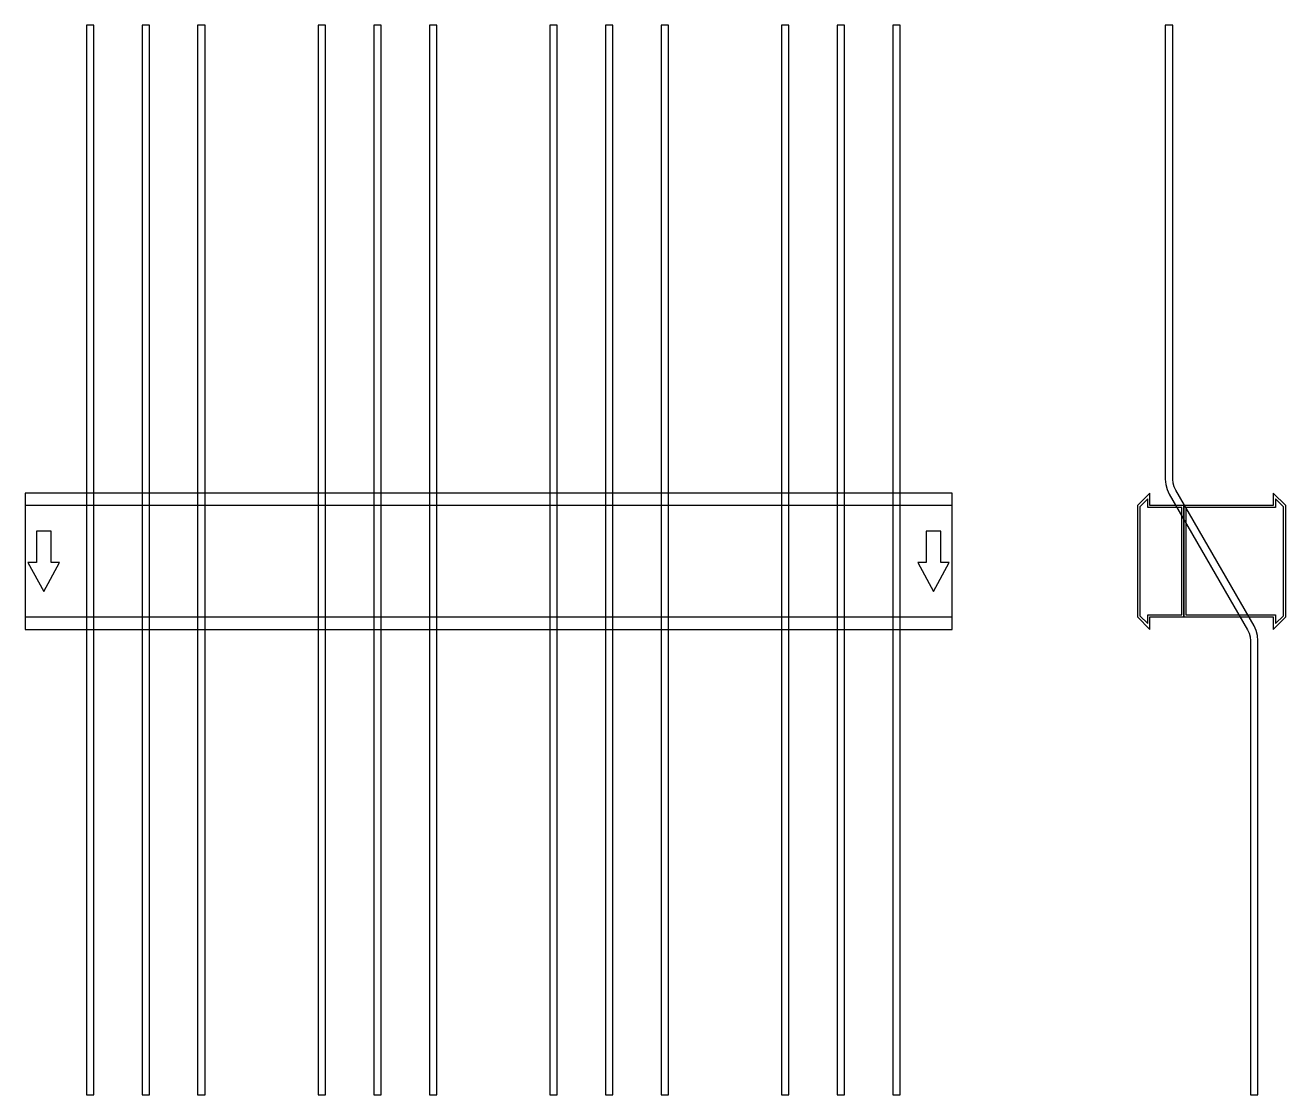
# Model space of a CAD drawing. Extents: x 0 to 1360, y -576 to 578.
import ezdxf

# ---------------------------------------------------------------- set-up
doc = ezdxf.new("R2010")
doc.units = 0
doc.layers.add('Halfen', color=7, linetype='CONTINUOUS')

msp = doc.modelspace()

# ---------------------------------------------------------------- linework, layer by layer
at = {"layer": 'Halfen', "color": 7}
for points in [[(74, -575.609), (74, 578.25), (66, 578.25), (66, -575.609)], [(134, -575.609), (134, 578.25), (126, 578.25), (126, -575.609)], [(194, -575.609), (194, 578.25), (186, 578.25), (186, -575.609)], [(324, -575.609), (324, 578.25), (316, 578.25), (316, -575.609)], [(384, -575.609), (384, 578.25), (376, 578.25), (376, -575.609)], [(444, -575.609), (444, 578.25), (436, 578.25), (436, -575.609)], [(574, -575.609), (574, 578.25), (566, 578.25), (566, -575.609)], [(634, -575.609), (634, 578.25), (626, 578.25), (626, -575.609)], [(694, -575.609), (694, 578.25), (686, 578.25), (686, -575.609)], [(824, -575.609), (824, 578.25), (816, 578.25), (816, -575.609)], [(884, -575.609), (884, 578.25), (876, 578.25), (876, -575.609)], [(944, -575.609), (944, 578.25), (936, 578.25), (936, -575.609)], [(1330, -575.609), (1330, -85.856), (1329.514, -80.3), (1328.07, -74.912), (1325.713, -69.856), (1241.215, 76.497), (1239.447, 80.289), (1238.365, 84.33), (1238, 88.497), (1238, 578.25), (1230, 578.25), (1230, 88.497), (1230.486, 82.941), (1231.93, 77.553), (1234.287, 72.497), (1318.785, -73.856), (1320.553, -77.648), (1321.635, -81.689), (1322, -85.856), (1322, -575.609)], [(0, -73.5), (1000, -73.5), (1000, 73.5), (0, 73.5)], [(1250, -60), (1250, 60), (1213.5, 60), (1213.5, 73.5), (1200, 60), (1200, -60), (1213.5, -73.5), (1213.5, -60)], [(1360, -60), (1360, 60), (1346.5, 73.5), (1346.5, 60), (1250, 60), (1250, -60), (1346.5, -60), (1346.5, -73.5)], [(0, -60), (1000, -60), (1000, 60), (0, 60)], [(1248, -58), (1248, 58), (1211, 58), (1211, 67.25), (1202.5, 58.75), (1202.5, -58.75), (1211, -67.25), (1211, -58)], [(1357.5, -58.75), (1357.5, 58.75), (1349, 67.25), (1349, 58), (1252, 58), (1252, -58), (1349, -58), (1349, -67.25)], [(20, -32.5), (37, -1.5), (28, -1.5), (28, 32.5), (12, 32.5), (12, -1.5), (3, -1.5)], [(980, -32.5), (997, -1.5), (988, -1.5), (988, 32.5), (972, 32.5), (972, -1.5), (963, -1.5)]]:
    msp.add_lwpolyline(points, close=True, dxfattribs=at)

doc.saveas('drawing.dxf')
